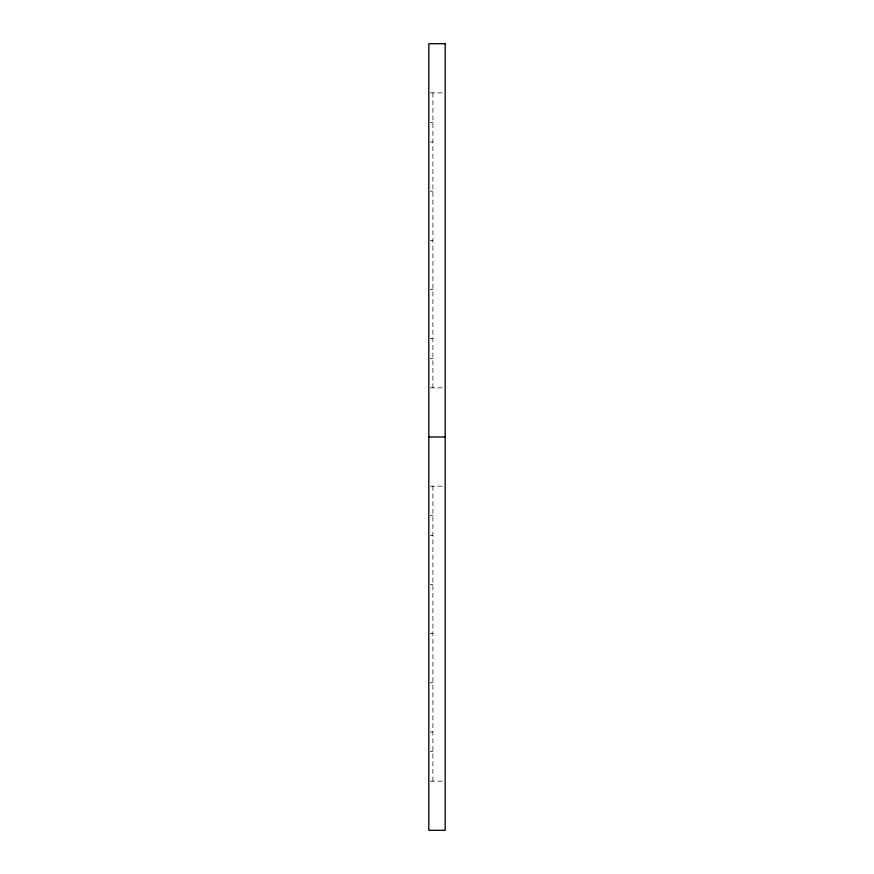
<?xml version="1.0" encoding="UTF-8"?>
<svg xmlns="http://www.w3.org/2000/svg" width="874" height="874" viewBox="0 0 874 874"><rect width="100%" height="100%" fill="white"/><g stroke="black" fill="none" stroke-linecap="round" stroke-linejoin="round"><path stroke-width="0.66" stroke-dasharray="4.37 3.28" d="M430.172 92.862L445.194 92.862M430.172 122.404L432.903 122.404M430.172 142.025L432.903 142.025M430.172 191.188L432.903 191.188M430.172 240.35L432.903 240.35M430.172 289.512L432.903 289.512M430.172 338.675L432.903 338.675M430.172 358.296L432.903 358.296M430.172 387.838L445.194 387.838M430.172 486.163L445.194 486.163M430.172 515.704L432.903 515.704M430.172 535.325L432.903 535.325M430.172 584.488L432.903 584.488M430.172 633.65L432.903 633.65M430.172 682.812L432.903 682.812M430.172 731.975L432.903 731.975M430.172 751.596L432.903 751.596M430.172 781.138L445.194 781.138M432.903 92.862L432.903 387.838M432.903 486.163L432.903 781.138"/><path stroke-width="1.31" d="M428.806 437L445.194 437M445.194 43.7L428.806 43.7L428.806 830.3L445.194 830.3L445.194 43.7"/></g></svg>
